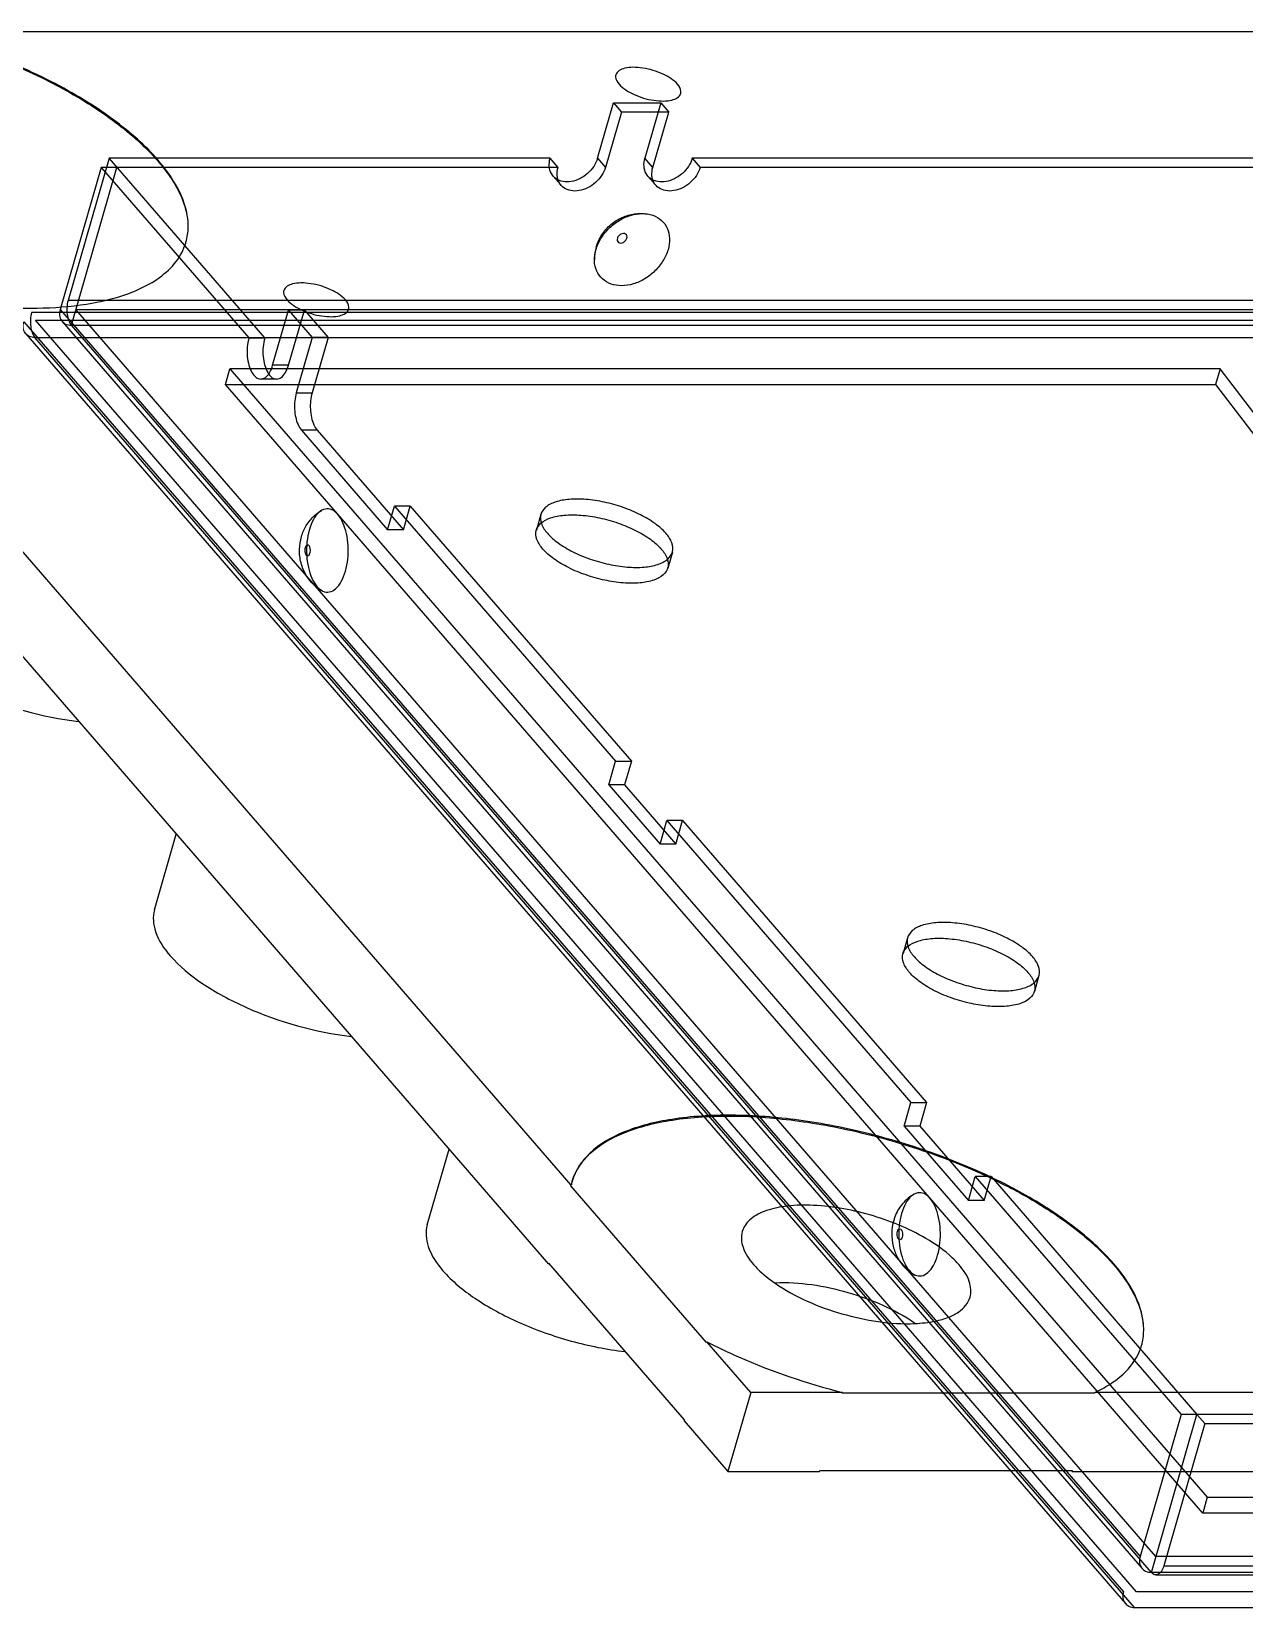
# Model space of a CAD drawing. Header units: millimetres. Extents: x -1 to 407, y -1 to 283.
# Drawn here: x 162.359 to 165.684, y 128.769 to 133.09 of the extents above; entities that cross this region are included whole.
import ezdxf

# ---------------------------------------------------------------- set-up
doc = ezdxf.new("R2010")
doc.units = ezdxf.units.MM
doc.header["$LTSCALE"] = 23.1
doc.layers.get('0').update_dxf_attribs({"linetype": 'CONTINUOUS'})
doc.layers.add('_346306', color=7, linetype='CONTINUOUS')

msp = doc.modelspace()

# ---------------------------------------------------------------- linework, layer by layer
at = {"color": 6, "linetype": 'Continuous'}
for p, q in [((163.9105, 132.7424), (163.9543, 132.894)), ((163.9543, 132.894), (164.0842, 132.894)), ((163.9543, 132.894), (163.9759, 132.869)), ((164.0842, 132.894), (164.0404, 132.7424)), ((164.0842, 132.894), (164.1058, 132.869)), ((163.7806, 132.7424), (162.5712, 132.7424)), ((163.8022, 132.7174), (163.7806, 132.7424)), ((163.9105, 132.7424), (163.9322, 132.7174)), ((164.0621, 132.7174), (164.0404, 132.7424)), ((168.7797, 132.7424), (164.1703, 132.7424)), ((164.1703, 132.7424), (164.192, 132.7174)), ((162.5495, 132.7174), (162.437, 132.3277)), ((162.5928, 132.7174), (162.5495, 132.7174)), ((162.5495, 132.7174), (162.9547, 132.2496)), ((163.8105, 132.6683), (163.7889, 132.6933)), ((164.0703, 132.6683), (164.0487, 132.6933)), ((168.6672, 132.3527), (162.4587, 132.3527)), ((162.437, 132.3277), (165.3982, 128.9085)), ((163.0197, 132.1746), (163.0634, 132.3261)), ((163.1067, 132.3261), (163.0634, 132.3261)), ((163.0634, 132.3261), (163.1284, 132.2511)), ((162.3426, 132.2613), (165.3579, 128.7795)), ((162.4425, 132.295), (165.4037, 128.8757)), ((162.4678, 132.2844), (168.6764, 132.2844)), ((165.429, 128.8652), (162.4678, 132.2844)), ((162.3679, 132.2507), (168.6847, 132.2507)), ((165.3832, 128.769), (162.3679, 132.2507)), ((162.9547, 132.2496), (162.998, 132.2496)), ((163.1284, 132.2511), (163.0846, 132.0996)), ((163.1717, 132.2511), (163.1284, 132.2511)), ((162.89, 132.1219), (162.9025, 132.1652)), ((165.6175, 132.1652), (162.9025, 132.1652)), ((162.9025, 132.1652), (165.5822, 129.071)), ((163.0305, 132.1371), (162.9872, 132.1371)), ((163.063, 132.1746), (163.0197, 132.1746)), ((165.6175, 132.1652), (165.605, 132.1219)), ((166.43, 131.1021), (165.6175, 132.1652)), ((162.89, 132.1219), (165.605, 132.1219)), ((165.5697, 129.0277), (162.89, 132.1219)), ((163.0846, 132.0996), (163.1279, 132.0996)), ((165.605, 132.1219), (166.4175, 131.0588)), ((163.1417, 131.9971), (163.0984, 131.9971)), ((163.0984, 131.9971), (163.3349, 131.724)), ((163.3349, 131.724), (163.3536, 131.7889)), ((163.3969, 131.7889), (163.3536, 131.7889)), ((163.3536, 131.7889), (163.9599, 131.0889)), ((163.7553, 131.7662), (163.7428, 131.7229)), ((163.3782, 131.724), (163.3349, 131.724)), ((164.1156, 131.6622), (164.1031, 131.6189)), ((163.9411, 131.024), (163.9599, 131.0889)), ((163.9599, 131.0889), (164.0032, 131.0889)), ((163.9844, 131.024), (163.9411, 131.024)), ((163.9411, 131.024), (164.0818, 130.8615)), ((164.0818, 130.8615), (164.1006, 130.9264)), ((164.1439, 130.9264), (164.1006, 130.9264)), ((164.1006, 130.9264), (164.7696, 130.1539)), ((164.1251, 130.8615), (164.0818, 130.8615)), ((164.7606, 130.6054), (164.7481, 130.5621)), ((165.1209, 130.5014), (165.1084, 130.4581)), ((164.7508, 130.089), (164.7696, 130.1539)), ((164.7696, 130.1539), (164.8129, 130.1539)), ((164.7941, 130.089), (164.7508, 130.089)), ((164.7508, 130.089), (164.9273, 129.8852)), ((164.9273, 129.8852), (164.9461, 129.9502)), ((164.9894, 129.9502), (164.9461, 129.9502)), ((164.9461, 129.9502), (165.5107, 129.2982)), ((164.9706, 129.8852), (164.9273, 129.8852)), ((165.554, 129.2982), (165.5757, 129.2732)), ((165.5757, 129.2732), (165.4632, 128.8835)), ((165.5757, 129.2732), (171.1704, 129.2732)), ((165.5822, 129.071), (165.5697, 129.0277)), ((165.5822, 129.071), (168.2972, 129.071)), ((168.2847, 129.0277), (165.5697, 129.0277)), ((171.6375, 128.8652), (165.429, 128.8652)), ((165.4415, 128.8585), (171.65, 128.8585)), ((165.4632, 128.8835), (171.6717, 128.8835))]:
    msp.add_line(p, q, dxfattribs=at)
at = {"color": 7, "linetype": 'Continuous'}
for p, q in [((163.9759, 132.869), (163.9322, 132.7174)), ((164.1058, 132.869), (163.9759, 132.869)), ((164.0621, 132.7174), (164.1058, 132.869)), ((162.5712, 132.7424), (162.4587, 132.3527)), ((162.998, 132.2496), (162.5712, 132.7424)), ((162.4678, 132.2844), (162.5928, 132.7174)), ((163.8022, 132.7174), (162.5928, 132.7174)), ((168.8447, 132.7174), (164.192, 132.7174)), ((168.6755, 132.319), (162.3588, 132.319)), ((162.4803, 132.3277), (168.6889, 132.3277)), ((165.4415, 128.9085), (162.4803, 132.3277)), ((163.063, 132.1746), (163.1067, 132.3261)), ((163.1067, 132.3261), (163.1717, 132.2511)), ((162.3371, 132.294), (165.3524, 128.8123)), ((162.3694, 132.2982), (168.7008, 132.2982)), ((165.3884, 128.8123), (162.3694, 132.2982)), ((163.1717, 132.2511), (163.1279, 132.0996)), ((163.1417, 131.9971), (163.3782, 131.724)), ((163.3782, 131.724), (163.3969, 131.7889)), ((163.3969, 131.7889), (164.0032, 131.0889)), ((164.0032, 131.0889), (163.9844, 131.024)), ((163.9844, 131.024), (164.1251, 130.8615)), ((164.1251, 130.8615), (164.1439, 130.9264)), ((164.1439, 130.9264), (164.8129, 130.1539)), ((164.8129, 130.1539), (164.7941, 130.089)), ((164.7941, 130.089), (164.9706, 129.8852)), ((164.9706, 129.8852), (164.9894, 129.9502)), ((164.9894, 129.9502), (165.554, 129.2982)), ((165.5107, 129.2982), (165.3982, 128.9085)), ((165.429, 128.8652), (165.554, 129.2982)), ((171.1487, 129.2982), (165.5107, 129.2982)), ((171.65, 128.9085), (165.4415, 128.9085)), ((171.7198, 128.8123), (165.3884, 128.8123)), ((165.3832, 128.769), (171.7, 128.769))]:
    msp.add_line(p, q, dxfattribs=at)
at = {"color": 6, "linetype": 'Continuous'}
msp.add_arc((164.0251, 132.4643), 0.1231, 163.8725, 180.0899, dxfattribs=at)
for points, knots in [([(163.9105, 132.7424), (163.9082, 132.7346), (163.9008, 132.7191), (163.884, 132.6999), (163.8628, 132.6854), (163.8395, 132.6774), (163.8166, 132.6769), (163.7965, 132.6845), (163.7823, 132.6999), (163.7766, 132.7206), (163.7785, 132.7352), (163.7806, 132.7424)], [0, 0, 0, 0, 0.1194, 0.244599, 0.36873, 0.488183, 0.597591, 0.696832, 0.791189, 0.890598, 1, 1, 1, 1]), ([(164.1703, 132.7424), (164.168, 132.7346), (164.1606, 132.7191), (164.1438, 132.6999), (164.1226, 132.6854), (164.0994, 132.6774), (164.0764, 132.6769), (164.0563, 132.6845), (164.0421, 132.6999), (164.0364, 132.7206), (164.0383, 132.7352), (164.0404, 132.7424)], [0, 0, 0, 0, 0.1194, 0.244599, 0.36873, 0.488183, 0.597591, 0.696832, 0.791189, 0.890598, 1, 1, 1, 1]), ([(163.906, 132.4917), (163.9091, 132.5026), (163.9189, 132.5238), (163.9409, 132.5511), (163.9688, 132.5727), (164, 132.5869), (164.0321, 132.5923), (164.062, 132.5879), (164.0869, 132.5737), (164.1034, 132.5507), (164.1096, 132.5218), (164.1067, 132.5017), (164.1038, 132.4917)], [0, 0, 0, 0, 0.107524, 0.21997, 0.332238, 0.441357, 0.544136, 0.638111, 0.72475, 0.809922, 0.900658, 1, 1, 1, 1]), ([(163.9068, 132.4985), (163.9102, 132.5103), (163.9207, 132.5334), (163.9456, 132.5616), (163.9771, 132.5815), (164.0118, 132.5914), (164.0355, 132.5914), (164.0469, 132.5897)], [0, 0, 0, 0, 0.203278, 0.411241, 0.61409, 0.809124, 1, 1, 1, 1]), ([(163.9648, 132.523), (163.9642, 132.5209), (163.9639, 132.5165), (163.9678, 132.511), (163.9744, 132.5094), (163.9814, 132.5114), (163.9874, 132.516), (163.9901, 132.5206), (163.9908, 132.523)], [0, 0, 0, 0, 0.15975, 0.30051, 0.452122, 0.627184, 0.815937, 1, 1, 1, 1]), ([(163.9908, 132.523), (163.9914, 132.5251), (163.9917, 132.5295), (163.9879, 132.535), (163.9812, 132.5366), (163.9742, 132.5346), (163.9682, 132.53), (163.9655, 132.5254), (163.9648, 132.523)], [0, 0, 0, 0, 0.15975, 0.30051, 0.452122, 0.627184, 0.815937, 1, 1, 1, 1]), ([(164.1038, 132.4917), (164.1007, 132.4809), (164.0909, 132.4597), (164.0688, 132.4324), (164.0409, 132.4107), (164.0097, 132.3966), (163.9777, 132.3912), (163.9477, 132.3956), (163.9229, 132.4098), (163.9063, 132.4328), (163.9002, 132.4617), (163.9031, 132.4817), (163.906, 132.4917)], [0, 0, 0, 0, 0.107524, 0.21997, 0.332238, 0.441357, 0.544136, 0.638111, 0.72475, 0.809922, 0.900658, 1, 1, 1, 1]), ([(162.437, 132.3277), (162.4355, 132.3224), (162.4343, 132.3115), (162.4397, 132.2964), (162.452, 132.2864), (162.4625, 132.2844), (162.4678, 132.2844)], [0, 0, 0, 0, 0.268878, 0.507861, 0.742012, 1, 1, 1, 1]), ([(162.9547, 132.2496), (162.9524, 132.2416), (162.9495, 132.2247), (162.9495, 132.1994), (162.9536, 132.1755), (162.9615, 132.1557), (162.9723, 132.1414), (162.987, 132.1352), (163.0018, 132.1411), (163.0128, 132.1553), (163.0177, 132.1676), (163.0197, 132.1746)], [0, 0, 0, 0, 0.138314, 0.282241, 0.418256, 0.537945, 0.63344, 0.708702, 0.783419, 0.879254, 1, 1, 1, 1]), ([(163.0846, 132.0996), (163.0826, 132.0924), (163.0798, 132.0773), (163.0792, 132.0544), (163.0821, 132.0322), (163.0881, 132.0127), (163.0946, 132.0015), (163.0984, 131.9971)], [0, 0, 0, 0, 0.209849, 0.429272, 0.642992, 0.836718, 1, 1, 1, 1]), ([(164.0978, 131.7142), (164.0892, 131.7242), (164.067, 131.7432), (164.0272, 131.7667), (163.9805, 131.7862), (163.9304, 131.8003), (163.8807, 131.808), (163.8351, 131.8086), (163.7971, 131.8021), (163.7684, 131.7888), (163.752, 131.7659), (163.7553, 131.7376), (163.7663, 131.7221), (163.7731, 131.7142)], [0, 0, 0, 0, 0.090829, 0.198235, 0.315825, 0.437016, 0.554613, 0.660219, 0.748627, 0.81759, 0.872482, 0.928543, 1, 1, 1, 1]), ([(163.0987, 131.705), (163.1018, 131.7157), (163.1109, 131.7369), (163.1308, 131.7611), (163.147, 131.7728), (163.154, 131.7768)], [0, 0, 0, 0, 0.359576, 0.739505, 1, 1, 1, 1]), ([(163.2192, 131.6099), (163.2224, 131.6209), (163.2266, 131.644), (163.2275, 131.6789), (163.2231, 131.7126), (163.214, 131.7421), (163.2008, 131.7651), (163.1838, 131.78), (163.1632, 131.7827), (163.1444, 131.7716), (163.1298, 131.7511), (163.1231, 131.7338), (163.1203, 131.7241)], [0, 0, 0, 0, 0.124451, 0.254208, 0.379123, 0.492506, 0.588497, 0.664885, 0.729601, 0.800144, 0.88991, 1, 1, 1, 1]), ([(163.7606, 131.6709), (163.7538, 131.6788), (163.7429, 131.6942), (163.7395, 131.7222), (163.7553, 131.745), (163.7836, 131.7585), (163.8214, 131.7652), (163.8668, 131.7648), (163.9165, 131.7573), (163.9669, 131.7433), (164.0141, 131.7237), (164.0543, 131.7001), (164.0766, 131.681), (164.0853, 131.6709)], [0, 0, 0, 0, 0.071193, 0.126788, 0.180989, 0.249131, 0.337053, 0.442231, 0.559493, 0.68125, 0.800138, 0.908748, 1, 1, 1, 1]), ([(163.1541, 131.5572), (163.1502, 131.5594), (163.134, 131.57), (163.1117, 131.5944), (163.0959, 131.6322), (163.0918, 131.6696), (163.0955, 131.6938), (163.0987, 131.705)], [0, 0, 0, 0, 0.079696, 0.340092, 0.571983, 0.792821, 1, 1, 1, 1]), ([(163.1203, 131.7241), (163.1171, 131.7131), (163.1129, 131.69), (163.1121, 131.655), (163.1165, 131.6213), (163.1256, 131.5918), (163.1387, 131.5691), (163.1555, 131.5542), (163.1761, 131.5513), (163.195, 131.5623), (163.2097, 131.5828), (163.2164, 131.6002), (163.2192, 131.6099)], [0, 0, 0, 0, 0.124447, 0.254243, 0.380491, 0.493122, 0.587845, 0.663928, 0.728757, 0.799478, 0.889587, 1, 1, 1, 1]), ([(163.7731, 131.7142), (163.7817, 131.7042), (163.8039, 131.6852), (163.8437, 131.6618), (163.8904, 131.6423), (163.9405, 131.6282), (163.9902, 131.6205), (164.0359, 131.6199), (164.0739, 131.6264), (164.1026, 131.6397), (164.1189, 131.6626), (164.1156, 131.6908), (164.1047, 131.7064), (164.0978, 131.7142)], [0, 0, 0, 0, 0.090829, 0.198235, 0.315825, 0.437016, 0.554613, 0.660219, 0.748627, 0.81759, 0.872482, 0.928543, 1, 1, 1, 1]), ([(163.1091, 131.6745), (163.1083, 131.6726), (163.1081, 131.6694), (163.1081, 131.6649), (163.1086, 131.6613), (163.1097, 131.6575), (163.1116, 131.6537), (163.1162, 131.6511), (163.1205, 131.6547), (163.1216, 131.6577), (163.1221, 131.6595)], [0, 0, 0, 0, 0.173455, 0.261204, 0.374656, 0.478749, 0.589554, 0.730896, 0.841337, 1, 1, 1, 1]), ([(163.1221, 131.6595), (163.123, 131.6614), (163.1231, 131.6647), (163.1231, 131.6691), (163.1227, 131.6728), (163.1216, 131.6766), (163.1197, 131.6804), (163.115, 131.683), (163.1108, 131.6793), (163.1097, 131.6763), (163.1091, 131.6745)], [0, 0, 0, 0, 0.173456, 0.261202, 0.374654, 0.478748, 0.589553, 0.730903, 0.84132, 1, 1, 1, 1]), ([(164.0853, 131.6709), (164.0921, 131.6631), (164.103, 131.6476), (164.1065, 131.6197), (164.0906, 131.5968), (164.0623, 131.5834), (164.0246, 131.5767), (163.9791, 131.5771), (163.9294, 131.5846), (163.879, 131.5986), (163.8319, 131.6182), (163.7917, 131.6418), (163.7693, 131.6609), (163.7606, 131.6709)], [0, 0, 0, 0, 0.071193, 0.126788, 0.180989, 0.249131, 0.337053, 0.442231, 0.559493, 0.68125, 0.800138, 0.908748, 1, 1, 1, 1]), ([(165.1032, 130.5534), (165.0945, 130.5634), (165.0723, 130.5824), (165.0325, 130.6058), (164.9858, 130.6253), (164.9357, 130.6395), (164.886, 130.6471), (164.8404, 130.6478), (164.8024, 130.6412), (164.7737, 130.628), (164.7573, 130.6051), (164.7606, 130.5768), (164.7716, 130.5613), (164.7784, 130.5534)], [0, 0, 0, 0, 0.090829, 0.198235, 0.315825, 0.437016, 0.554613, 0.660219, 0.748627, 0.81759, 0.872482, 0.928543, 1, 1, 1, 1]), ([(164.7659, 130.5101), (164.7591, 130.5179), (164.7482, 130.5334), (164.7448, 130.5614), (164.7606, 130.5842), (164.789, 130.5976), (164.8267, 130.6044), (164.8721, 130.6039), (164.9219, 130.5965), (164.9722, 130.5824), (165.0194, 130.5629), (165.0596, 130.5393), (165.0819, 130.5202), (165.0907, 130.5101)], [0, 0, 0, 0, 0.071193, 0.126788, 0.180989, 0.249131, 0.337053, 0.442231, 0.559493, 0.68125, 0.800138, 0.908748, 1, 1, 1, 1]), ([(164.7784, 130.5534), (164.7871, 130.5434), (164.8092, 130.5244), (164.849, 130.501), (164.8957, 130.4815), (164.9458, 130.4673), (164.9955, 130.4597), (165.0412, 130.459), (165.0792, 130.4656), (165.1079, 130.4789), (165.1242, 130.5017), (165.1209, 130.53), (165.11, 130.5455), (165.1032, 130.5534)], [0, 0, 0, 0, 0.090829, 0.198235, 0.315825, 0.437016, 0.554613, 0.660219, 0.748627, 0.81759, 0.872482, 0.928543, 1, 1, 1, 1]), ([(165.0907, 130.5101), (165.0974, 130.5023), (165.1083, 130.4868), (165.1118, 130.4588), (165.0959, 130.436), (165.0676, 130.4226), (165.0299, 130.4158), (164.9844, 130.4163), (164.9347, 130.4237), (164.8843, 130.4378), (164.8372, 130.4573), (164.797, 130.4809), (164.7746, 130.5), (164.7659, 130.5101)], [0, 0, 0, 0, 0.071193, 0.126788, 0.180989, 0.249131, 0.337053, 0.442231, 0.559493, 0.68125, 0.800138, 0.908748, 1, 1, 1, 1]), ([(164.7779, 129.9018), (164.7757, 129.9006), (164.7608, 129.8914), (164.7384, 129.8691), (164.7262, 129.8429), (164.7225, 129.83)], [0, 0, 0, 0, 0.082537, 0.564545, 1, 1, 1, 1]), ([(164.843, 129.7349), (164.8462, 129.7459), (164.8504, 129.769), (164.8513, 129.8039), (164.8469, 129.8376), (164.8378, 129.8671), (164.8246, 129.8901), (164.8076, 129.905), (164.787, 129.9077), (164.7682, 129.8966), (164.7536, 129.8761), (164.7469, 129.8588), (164.7441, 129.8491)], [0, 0, 0, 0, 0.124451, 0.254208, 0.379123, 0.492506, 0.588497, 0.664885, 0.729601, 0.800144, 0.88991, 1, 1, 1, 1]), ([(164.7441, 129.8491), (164.7409, 129.8381), (164.7367, 129.815), (164.7359, 129.7801), (164.7402, 129.7465), (164.7494, 129.7169), (164.7625, 129.694), (164.7795, 129.6791), (164.8001, 129.6763), (164.8189, 129.6874), (164.8335, 129.7079), (164.8402, 129.7252), (164.843, 129.7349)], [0, 0, 0, 0, 0.124451, 0.254208, 0.379123, 0.492506, 0.588497, 0.664885, 0.729601, 0.800144, 0.88991, 1, 1, 1, 1]), ([(164.7225, 129.83), (164.7192, 129.8186), (164.7157, 129.7947), (164.7195, 129.7596), (164.7319, 129.7271), (164.7517, 129.7005), (164.769, 129.6873), (164.7777, 129.6823)], [0, 0, 0, 0, 0.210863, 0.421835, 0.619556, 0.821591, 1, 1, 1, 1]), ([(164.7459, 129.7845), (164.7454, 129.7825), (164.744, 129.7792), (164.7391, 129.776), (164.7346, 129.7796), (164.7324, 129.7852), (164.7317, 129.7922), (164.7323, 129.7972), (164.7329, 129.7995)], [0, 0, 0, 0, 0.171435, 0.295448, 0.417476, 0.584815, 0.797622, 1, 1, 1, 1]), ([(164.7329, 129.7995), (164.7335, 129.8015), (164.7348, 129.8048), (164.7397, 129.808), (164.7443, 129.8044), (164.7465, 129.7989), (164.7471, 129.7918), (164.7466, 129.7868), (164.7459, 129.7845)], [0, 0, 0, 0, 0.171363, 0.295345, 0.417294, 0.584599, 0.797425, 1, 1, 1, 1]), ([(165.4632, 128.8835), (165.4617, 128.8783), (165.4581, 128.8695), (165.4494, 128.8594), (165.4374, 128.8575), (165.4315, 128.8623), (165.429, 128.8652)], [0, 0, 0, 0, 0.327278, 0.574277, 0.771912, 1, 1, 1, 1])]:
    msp.add_open_spline(points, degree=3, knots=knots, dxfattribs=at)
at = {"color": 7, "linetype": 'Continuous'}
for points, knots in [([(163.9322, 132.7174), (163.9299, 132.7096), (163.9225, 132.6942), (163.9056, 132.6748), (163.8843, 132.6604), (163.8609, 132.6524), (163.8379, 132.652), (163.8179, 132.6597), (163.8038, 132.6752), (163.7983, 132.6958), (163.8002, 132.7103), (163.8022, 132.7174)], [0, 0, 0, 0, 0.11883, 0.244178, 0.369822, 0.489443, 0.598856, 0.698186, 0.792949, 0.891572, 1, 1, 1, 1]), ([(164.192, 132.7174), (164.1897, 132.7096), (164.1823, 132.6942), (164.1654, 132.6748), (164.1441, 132.6604), (164.1208, 132.6524), (164.0977, 132.652), (164.0777, 132.6597), (164.0636, 132.6752), (164.0581, 132.6958), (164.06, 132.7103), (164.0621, 132.7174)], [0, 0, 0, 0, 0.11883, 0.244178, 0.369822, 0.489443, 0.598856, 0.698186, 0.792949, 0.891572, 1, 1, 1, 1]), ([(162.4587, 132.3527), (162.457, 132.3467), (162.4549, 132.334), (162.4555, 132.3152), (162.4595, 132.2981), (162.4646, 132.2882), (162.4678, 132.2844)], [0, 0, 0, 0, 0.263751, 0.537916, 0.791579, 1, 1, 1, 1]), ([(162.3588, 132.319), (162.357, 132.313), (162.355, 132.3003), (162.3556, 132.2815), (162.3595, 132.2644), (162.3647, 132.2545), (162.3679, 132.2507)], [0, 0, 0, 0, 0.263751, 0.537916, 0.791579, 1, 1, 1, 1]), ([(162.3679, 132.2507), (162.3626, 132.2507), (162.3521, 132.2526), (162.3397, 132.2627), (162.3343, 132.2779), (162.3356, 132.2887), (162.3371, 132.294)], [0, 0, 0, 0, 0.256044, 0.492139, 0.733144, 1, 1, 1, 1]), ([(162.998, 132.2496), (162.9957, 132.2416), (162.9928, 132.2247), (162.9928, 132.1994), (162.997, 132.1754), (163.0049, 132.1555), (163.0157, 132.1413), (163.0305, 132.1352), (163.0453, 132.1413), (163.0562, 132.1555), (163.061, 132.1676), (163.063, 132.1746)], [0, 0, 0, 0, 0.137649, 0.281765, 0.419414, 0.539137, 0.63446, 0.709707, 0.784954, 0.880278, 1, 1, 1, 1]), ([(163.1279, 132.0996), (163.1259, 132.0924), (163.1231, 132.0773), (163.1225, 132.0544), (163.1254, 132.0321), (163.1314, 132.0127), (163.1379, 132.0015), (163.1417, 131.9971)], [0, 0, 0, 0, 0.209133, 0.428902, 0.643301, 0.837287, 1, 1, 1, 1]), ([(165.3982, 128.9085), (165.3967, 128.9032), (165.3954, 128.8923), (165.4008, 128.8771), (165.4132, 128.8671), (165.4237, 128.8652), (165.429, 128.8652)], [0, 0, 0, 0, 0.266856, 0.507861, 0.743956, 1, 1, 1, 1]), ([(165.3524, 128.8123), (165.3508, 128.8069), (165.3496, 128.7961), (165.355, 128.7809), (165.3674, 128.7709), (165.3779, 128.769), (165.3832, 128.769)], [0, 0, 0, 0, 0.266856, 0.507861, 0.743956, 1, 1, 1, 1])]:
    msp.add_open_spline(points, degree=3, knots=knots, dxfattribs=at)
at = {"layer": '_346306', "color": 7, "linetype": 'Continuous'}
for p, q in [((162.0467, 133.0898), (171.3941, 133.0898)), ((163.8381, 129.9272), (161.5904, 132.5227)), ((161.5279, 132.3061), (163.7756, 129.7107)), ((162.6957, 130.6821), (162.7554, 130.8888)), ((163.4436, 129.8185), (163.5033, 130.0252)), ((163.8375, 129.9251), (163.8381, 129.9272)), ((164.2096, 129.4954), (163.8375, 129.9251)), ((163.7756, 129.7107), (163.7762, 129.7129)), ((163.7762, 129.7129), (164.1483, 129.2832)), ((164.2102, 129.4975), (164.2096, 129.4954)), ((164.3306, 129.3586), (164.2102, 129.4975)), ((164.3306, 129.3586), (164.2681, 129.1421)), ((164.5819, 129.3586), (164.3306, 129.3586)), ((164.5813, 129.3564), (164.5819, 129.3586)), ((165.2729, 129.3564), (164.5813, 129.3564)), ((165.2736, 129.3586), (165.2729, 129.3564)), ((174.6254, 129.3586), (165.2736, 129.3586)), ((164.1483, 129.2832), (164.1477, 129.281)), ((164.1477, 129.281), (164.2681, 129.1421)), ((164.2681, 129.1421), (164.5194, 129.1421)), ((164.5194, 129.1421), (164.5201, 129.1442)), ((164.5201, 129.1442), (165.2117, 129.1442)), ((165.2117, 129.1442), (165.2111, 129.1421)), ((165.2111, 129.1421), (174.5629, 129.1421))]:
    msp.add_line(p, q, dxfattribs=at)
for centre, radius, start, end in [((162.6356, 132.5544), 0.1525, 343.0422, 343.8925), ((163.9867, 129.8955), 0.1519, 163.8252, 167.9624), ((165.255, 129.5294), 0.153, 337.8304, 343.8888)]:
    msp.add_arc(centre, radius, start, end, dxfattribs=at)
for points, knots in [([(162.0461, 133.0877), (162.1801, 133.0532), (162.3697, 132.9827), (162.5844, 132.8502), (162.6704, 132.7747), (162.7045, 132.7353)], [0, 0, 0, 0, 0.549495, 0.793115, 1, 1, 1, 1]), ([(162.7298, 132.7067), (162.6985, 132.7494), (162.6132, 132.832), (162.4542, 132.9357), (162.2613, 133.0254), (162.1201, 133.0709), (162.0467, 133.0898)], [0, 0, 0, 0, 0.20002, 0.441959, 0.714052, 1, 1, 1, 1]), ([(163.9608, 132.9711), (163.9602, 132.9692), (163.9592, 132.9598), (163.9648, 132.951), (163.9695, 132.9454)], [0, 0, 0, 0, 0.213803, 1, 1, 1, 1]), ([(164.1298, 132.9454), (164.1192, 132.9576), (164.0877, 132.9765), (164.0452, 132.9895), (164.0088, 132.9923), (163.9831, 132.9904), (163.9636, 132.9807), (163.9608, 132.9711)], [0, 0, 0, 0, 0.259276, 0.570887, 0.715937, 0.838669, 1, 1, 1, 1]), ([(163.9695, 132.9454), (163.9801, 132.9333), (164.0115, 132.9144), (164.0541, 132.9014), (164.0905, 132.8986), (164.1162, 132.9005), (164.1357, 132.9101), (164.1385, 132.9198)], [0, 0, 0, 0, 0.259276, 0.570887, 0.715937, 0.838669, 1, 1, 1, 1]), ([(164.1385, 132.9198), (164.1391, 132.9217), (164.1401, 132.9311), (164.1345, 132.9399), (164.1298, 132.9454)], [0, 0, 0, 0, 0.213803, 1, 1, 1, 1]), ([(162.7045, 132.7353), (162.7163, 132.7217), (162.7547, 132.6729), (162.783, 132.6132), (162.7869, 132.569)], [0, 0, 0, 0, 0.288898, 1, 1, 1, 1]), ([(162.7877, 132.5685), (162.7869, 132.5797), (162.7784, 132.6296), (162.753, 132.6752), (162.7298, 132.7067)], [0, 0, 0, 0, 0.223009, 1, 1, 1, 1]), ([(162.7821, 132.5121), (162.786, 132.5257), (162.7887, 132.5448), (162.7881, 132.5637), (162.7877, 132.5685)], [0, 0, 0, 0, 0.743771, 1, 1, 1, 1]), ([(161.5904, 132.5227), (161.6883, 132.4723), (161.8951, 132.3923), (162.1622, 132.3381), (162.3686, 132.3284), (162.5035, 132.3385), (162.6176, 132.3651), (162.683, 132.3964), (162.7092, 132.4154)], [0, 0, 0, 0, 0.28388, 0.568566, 0.69903, 0.815902, 0.916446, 1, 1, 1, 1]), ([(162.7092, 132.4154), (162.7264, 132.4277), (162.7565, 132.4553), (162.7759, 132.4917), (162.7815, 132.51)], [0, 0, 0, 0, 0.524829, 1, 1, 1, 1]), ([(163.2193, 132.3542), (163.2088, 132.3664), (163.1773, 132.3852), (163.1348, 132.3983), (163.0984, 132.4011), (163.0727, 132.3991), (163.0532, 132.3895), (163.0504, 132.3799)], [0, 0, 0, 0, 0.259276, 0.570887, 0.715937, 0.838669, 1, 1, 1, 1]), ([(163.0504, 132.3799), (163.0498, 132.378), (163.0488, 132.3685), (163.0543, 132.3597), (163.0591, 132.3542)], [0, 0, 0, 0, 0.213803, 1, 1, 1, 1]), ([(163.0591, 132.3542), (163.0697, 132.342), (163.1011, 132.3232), (163.1437, 132.3101), (163.1801, 132.3073), (163.2058, 132.3093), (163.2253, 132.3189), (163.2281, 132.3285)], [0, 0, 0, 0, 0.259276, 0.570887, 0.715937, 0.838669, 1, 1, 1, 1]), ([(163.2281, 132.3285), (163.2286, 132.3304), (163.2296, 132.3399), (163.2241, 132.3487), (163.2193, 132.3542)], [0, 0, 0, 0, 0.213803, 1, 1, 1, 1]), ([(161.9909, 131.4195), (162.0159, 131.3906), (162.0821, 131.3367), (162.2447, 131.2499), (162.3879, 131.21), (162.487, 131.198)], [0, 0, 0, 0, 0.207611, 0.457702, 1, 1, 1, 1]), ([(162.6957, 130.6821), (162.6901, 130.6627), (162.695, 130.6138), (162.722, 130.5753), (162.7388, 130.5559)], [0, 0, 0, 0, 0.438631, 1, 1, 1, 1]), ([(162.7388, 130.5559), (162.7638, 130.527), (162.83, 130.4731), (162.9926, 130.3863), (163.1358, 130.3464), (163.2349, 130.3344)], [0, 0, 0, 0, 0.207611, 0.457702, 1, 1, 1, 1]), ([(165.0268, 129.9301), (164.969, 129.9595), (164.8476, 130.0119), (164.6583, 130.0704), (164.4669, 130.108), (164.2847, 130.1225), (164.1223, 130.1132), (163.9886, 130.0804), (163.8886, 130.0248), (163.8491, 129.9667), (163.8408, 129.9379)], [0, 0, 0, 0, 0.152008, 0.309311, 0.464092, 0.608783, 0.736882, 0.844, 0.929567, 1, 1, 1, 1]), ([(163.8408, 129.9378), (163.8495, 129.9665), (163.8897, 130.024), (163.9901, 130.0789), (164.1238, 130.1113), (164.286, 130.1203), (164.4677, 130.1057), (164.6585, 130.068), (164.8472, 130.0097), (164.9682, 129.9575), (165.0257, 129.9282)], [0, 0, 0, 0, 0.070544, 0.156383, 0.263712, 0.391882, 0.536502, 0.69111, 0.848193, 1, 1, 1, 1]), ([(165.0257, 129.9282), (165.0338, 129.9241), (165.0652, 129.9078), (165.0961, 129.8903), (165.1186, 129.8766)], [0, 0, 0, 0, 0.255467, 1, 1, 1, 1]), ([(165.1127, 129.8827), (165.1059, 129.8868), (165.0776, 129.9034), (165.0488, 129.9189), (165.0268, 129.9301)], [0, 0, 0, 0, 0.244837, 1, 1, 1, 1]), ([(164.4923, 129.8718), (164.4693, 129.8725), (164.4267, 129.8709), (164.3701, 129.8582), (164.3276, 129.8358), (164.3107, 129.8116), (164.3073, 129.7996)], [0, 0, 0, 0, 0.328897, 0.603855, 0.822178, 1, 1, 1, 1]), ([(164.8106, 129.7809), (164.7626, 129.8089), (164.6584, 129.8508), (164.5478, 129.8704), (164.4923, 129.8718)], [0, 0, 0, 0, 0.500665, 1, 1, 1, 1]), ([(165.325, 129.7124), (165.2974, 129.7443), (165.23, 129.8063), (165.1545, 129.8576), (165.1127, 129.8827)], [0, 0, 0, 0, 0.464042, 1, 1, 1, 1]), ([(165.1186, 129.8766), (165.1394, 129.8639), (165.2135, 129.8158), (165.2825, 129.7586), (165.3244, 129.7102)], [0, 0, 0, 0, 0.2761, 1, 1, 1, 1]), ([(163.4436, 129.8185), (163.438, 129.7992), (163.4429, 129.7502), (163.4699, 129.7117), (163.4867, 129.6923)], [0, 0, 0, 0, 0.438631, 1, 1, 1, 1]), ([(164.3073, 129.7996), (164.3033, 129.7858), (164.3067, 129.7509), (164.326, 129.7234), (164.3381, 129.7095)], [0, 0, 0, 0, 0.43865, 1, 1, 1, 1]), ([(164.901, 129.7095), (164.8954, 129.716), (164.8685, 129.7436), (164.8365, 129.7658), (164.8106, 129.7809)], [0, 0, 0, 0, 0.22155, 1, 1, 1, 1]), ([(165.4076, 129.5425), (165.4067, 129.5563), (165.3948, 129.6193), (165.3576, 129.6747), (165.325, 129.7124)], [0, 0, 0, 0, 0.216634, 1, 1, 1, 1]), ([(163.4867, 129.6923), (163.5119, 129.6632), (163.5785, 129.6091), (163.6981, 129.5453), (163.8369, 129.4963), (163.9359, 129.4763), (163.9856, 129.4704)], [0, 0, 0, 0, 0.207378, 0.457291, 0.729675, 1, 1, 1, 1]), ([(164.3381, 129.7095), (164.342, 129.705), (164.3599, 129.686), (164.3805, 129.6695), (164.3971, 129.658)], [0, 0, 0, 0, 0.227947, 1, 1, 1, 1]), ([(164.9318, 129.6194), (164.9358, 129.6332), (164.9323, 129.6682), (164.913, 129.6956), (164.901, 129.7095)], [0, 0, 0, 0, 0.43865, 1, 1, 1, 1]), ([(165.3244, 129.7102), (165.3362, 129.6965), (165.3747, 129.6475), (165.4031, 129.5874), (165.4068, 129.5431)], [0, 0, 0, 0, 0.289112, 1, 1, 1, 1]), ([(164.3971, 129.658), (164.4524, 129.6198), (164.5783, 129.5665), (164.7132, 129.5445), (164.7803, 129.5475)], [0, 0, 0, 0, 0.500016, 1, 1, 1, 1]), ([(164.3974, 129.6594), (164.4645, 129.6624), (164.5994, 129.6404), (164.7253, 129.5871), (164.7805, 129.5489)], [0, 0, 0, 0, 0.499929, 1, 1, 1, 1]), ([(164.7803, 129.5475), (164.7994, 129.5483), (164.8308, 129.5516), (164.8714, 129.5632), (164.9071, 129.5806), (164.9271, 129.6032), (164.9318, 129.6194)], [0, 0, 0, 0, 0.324434, 0.533594, 0.712875, 1, 1, 1, 1]), ([(165.402, 129.487), (165.4058, 129.5003), (165.4085, 129.5191), (165.408, 129.5378), (165.4076, 129.5425)], [0, 0, 0, 0, 0.743972, 1, 1, 1, 1]), ([(164.2102, 129.4975), (164.2387, 129.4829), (164.3584, 129.4261), (164.4846, 129.3833), (164.5819, 129.3586)], [0, 0, 0, 0, 0.241881, 1, 1, 1, 1]), ([(165.3296, 129.3907), (165.3374, 129.3963), (165.3648, 129.4184), (165.3869, 129.4479), (165.3967, 129.4717)], [0, 0, 0, 0, 0.270813, 1, 1, 1, 1]), ([(165.2736, 129.3586), (165.2787, 129.3609), (165.2981, 129.3702), (165.3167, 129.3813), (165.3296, 129.3907)], [0, 0, 0, 0, 0.262575, 1, 1, 1, 1])]:
    msp.add_open_spline(points, degree=3, knots=knots, dxfattribs=at)

doc.saveas('drawing.dxf')
